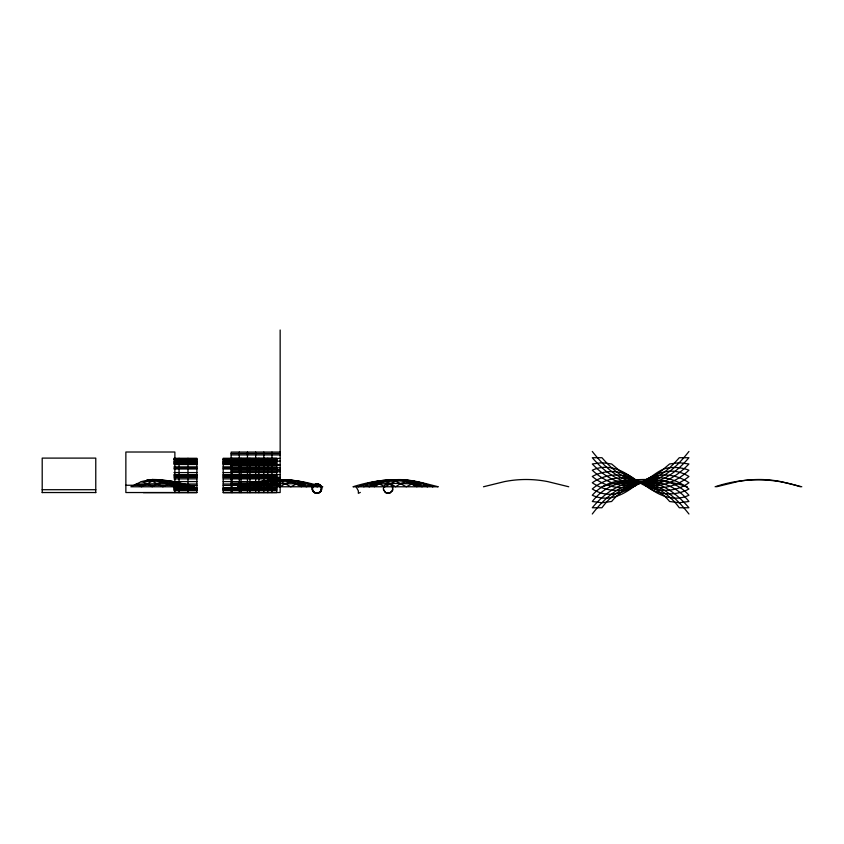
<?xml version="1.0" encoding="UTF-8"?>
<svg xmlns="http://www.w3.org/2000/svg" width="844" height="844" viewBox="0 0 844 844"><rect width="100%" height="100%" fill="white"/><g stroke="black" fill="none" stroke-linecap="round" stroke-linejoin="round"><path stroke-width="1.27" d="M321.469 486.766L321.237 490.86L317.956 493.329L313.957 492.421L312.058 488.792L313.599 484.983L317.492 483.707L320.994 485.849L321.627 489.9L318.948 493.001L314.844 492.959L312.217 489.815L312.924 485.775L316.458 483.696L320.33 485.047L321.796 488.876L319.834 492.474L315.825 493.307L312.586 490.786L312.428 486.682L315.434 483.907L319.507 484.403L321.754 487.832L320.604 491.767L316.848 493.434L313.156 491.651M392.682 486.766L392.439 490.86L389.168 493.329L385.17 492.421L383.271 488.792L384.811 484.983L388.704 483.707L392.207 485.849L392.829 489.9L390.15 493.001L386.056 492.959L383.429 489.815M592.288 513.996C604.948 497.306 623.041 481.143 645.449 482.42C663.911 479.677 677.89 465.487 688.936 451.466M645.449 484.92C660.135 491.102 677.036 486.281 688.936 476.48C652.528 454.04 628.696 511.422 592.288 488.982C606.92 476.132 629.012 474.201 645.449 484.92C657.465 495.069 673.28 502.539 688.936 495.238C667.794 471.416 630.394 478.643 611.615 501.494L601.951 502.739L592.288 501.494C616.046 471.247 658.267 478.569 679.272 507.75L688.936 507.75C677.89 494.953 663.236 482.599 645.449 482.42M253.211 483.412L248.178 486.766C271.684 475.204 298.618 479.571 322.777 486.766L237.523 486.766C263.254 478.843 292.341 476.185 317.449 486.766C293.786 477.398 266.514 477.398 242.85 486.766C263.993 478.179 290.568 479.592 312.122 486.766L307.089 483.412C281.854 484.435 256.47 482.631 231.14 483.306M258.834 486.766L269.32 481.618L274.785 483.412L280.155 486.766L285.515 483.412L290.98 481.618L296.434 481.133L306.794 486.766L296.255 484.097L290.811 486.766L280.155 481.133L274.711 480.036L258.58 483.412L253.506 486.766C264.172 483.517 275.155 483.812 285.588 480.036L290.98 481.618L301.466 486.766M274.785 483.412L269.489 486.766L264.045 484.097L258.58 483.412M645.449 484.298C661.274 488.665 677.521 480.953 688.936 470.224C681.277 467.249 672.752 466.605 664.777 468.663C654.427 472.45 647 482.177 635.775 484.92C623.758 495.069 607.944 502.539 592.288 495.238C613.43 471.416 650.829 478.643 669.609 501.494L679.272 502.739L688.936 501.494C665.178 471.247 622.956 478.569 601.951 507.75L592.288 507.75C605.043 492.2 624.317 478.748 645.449 483.042C663.911 485.785 677.89 499.975 688.936 513.996M374.303 486.766C393.557 473.547 417.674 481.671 438.247 486.766L352.992 486.766C378.798 478.643 407.462 476.29 432.919 486.766C409.646 477.335 381.593 477.335 358.32 486.766C380.296 477.293 405.342 479.487 427.591 486.766L422.559 483.412C404.74 484.931 386.33 480.785 368.976 486.766L379.336 481.133L395.625 481.133L401.058 480.036L406.449 481.618L416.936 486.766M645.449 479.919C659.027 472.271 676.308 473.917 688.936 482.736C672.995 494.478 650.861 491.83 635.775 479.919C623.727 470.024 605.823 469 592.288 476.48C604.188 486.281 621.089 491.102 635.775 484.92M635.775 485.543C622.197 493.191 604.916 491.546 592.288 482.736C604.916 473.917 622.197 472.271 635.775 479.919M645.449 481.164L655.113 476.164L669.609 463.968L679.272 462.723L688.936 463.968C677.785 475.678 662.34 485.901 645.449 483.675M360.335 492.421L358.341 493.329L358.341 490.86L356.105 486.766M645.449 480.542C660.135 474.36 677.036 479.192 688.936 488.982C675.4 496.462 657.497 495.439 645.449 485.543M645.449 481.797C659.153 478.063 670.136 468.209 679.272 457.722L688.936 457.722C677.89 470.509 663.236 482.873 645.449 483.042M483.485 486.766L504.459 481.618A111.967 111.967 0 0 1 547.767 481.618L568.74 486.766M602.11 486.766C629.751 477.482 659.723 477.482 687.364 486.766M715.1 486.766C742.731 477.482 772.703 477.482 800.344 486.766M716.545 486.766L737.519 481.618A111.967 111.967 0 0 1 780.837 481.618L801.8 486.766M635.775 484.298C619.95 488.665 603.703 480.953 592.288 470.224C607.944 462.923 623.758 470.393 635.775 480.542M152.205 479.508L141.37 481.618L130.894 486.766L194.827 486.766C180.88 483.032 166.743 479.434 152.205 479.508L173.864 481.618L189.499 486.766C176.407 480.816 161.098 479.582 146.761 480.036L173.769 483.412L184.171 486.766L179.139 483.412L136.095 484.097L141.549 486.766L152.205 481.133L157.649 480.036L163.029 481.618L173.516 486.766M635.775 483.675C618.884 485.901 603.439 475.678 592.288 463.968L601.951 462.723L611.615 463.968L626.111 476.164L635.775 481.164M280.155 452.078L231.14 452.078L231.14 492.537M231.14 453.513L280.155 453.513M231.14 454.927L280.155 454.927M173.959 458.281L196.916 458.281L196.916 492.611L143.343 492.611M231.14 458.429L280.155 458.429M173.959 458.936L196.916 458.936M223.175 458.936L276.737 458.936M173.959 459.368L196.916 459.368M223.175 459.368L276.737 459.368M173.959 459.758L196.916 459.758M223.175 459.758L276.737 459.758M173.959 461.024L196.916 461.024M223.175 461.024L276.737 461.024M231.14 461.172L280.155 461.172M173.959 461.299L196.916 461.299M223.175 461.299L276.737 461.299M173.959 462.449L196.916 462.449M223.175 462.449L276.737 462.449M173.959 463.008L196.916 463.008M223.175 463.008L276.737 463.008M173.959 463.493L196.916 463.493M223.175 463.493L276.737 463.493M173.959 464.485L196.916 464.485M223.175 464.485L280.155 464.59M231.14 465.023L280.155 465.023M231.14 465.297L280.155 465.297M173.959 466.89L196.916 466.89M223.175 466.89L276.737 466.89M231.14 467.798L280.155 467.798M173.959 468.051L196.916 468.051M223.175 468.051L276.737 468.051M173.959 468.99L196.916 468.99M223.175 468.99L276.737 468.99M231.14 469.675L280.155 469.675M231.14 469.992L280.155 469.992M231.14 471.712L280.155 471.712M173.959 472.577L196.916 472.577M223.175 472.577L276.737 472.577M231.14 474.634L280.155 474.634M173.959 474.761L196.916 474.761M223.175 474.761L276.737 474.761M173.959 475.214L196.916 475.214M223.175 475.214L276.737 475.214M173.959 476.354L196.916 476.354M223.175 476.354L276.737 476.354M173.959 477.44L196.916 477.44M223.175 477.44L280.155 477.303M173.959 478.875L196.916 478.875M223.175 478.875L276.737 478.875M173.959 481.576L196.916 481.576M223.175 481.576L276.737 481.576M231.14 483.559L280.155 483.559M231.14 483.928L280.155 483.928M173.959 484.013L196.916 484.013M223.175 484.013L276.737 484.013M125.861 485.258L174.877 485.258M231.14 485.258L280.155 485.258M173.959 485.437L196.916 485.437M223.175 485.437L276.737 485.437M173.959 487.769L196.916 487.769M223.175 487.769L276.737 487.769M173.959 488.412L196.916 488.412M223.175 488.412L276.737 488.412M173.959 489.14L196.916 489.14M223.175 489.14L276.737 489.14M42.2 489.71L95.773 489.71M173.959 489.71L196.916 489.71M223.175 489.71L276.737 489.71M173.959 490.586L196.916 490.586M223.175 490.586L276.737 490.586M42.2 492.537L95.773 492.537M196.916 492.537L125.861 492.537L125.861 452.015L174.877 452.015L174.877 492.537M223.175 492.611L276.737 492.611L276.737 458.281L223.175 458.281L223.175 492.611L280.155 492.537L280.155 330.004M635.775 483.042C617.987 482.873 603.333 470.509 592.288 457.722L601.951 457.722C611.088 468.209 622.07 478.063 635.775 481.797M635.775 482.42C617.312 479.677 603.333 465.487 592.288 451.466M271.979 452.078L271.979 492.537M267.812 458.281L267.812 492.611M263.813 452.078L263.813 492.537M258.886 458.281L258.886 492.611M255.648 452.078L255.648 492.537M249.951 458.281L249.951 492.611M247.471 452.078L247.471 492.537M241.025 458.281L241.025 492.611M239.306 452.078L239.306 492.537M232.1 458.281L232.1 492.611M187.99 458.281L187.99 492.611M179.055 458.281L179.055 492.611M95.773 492.653L95.773 458.102L42.2 458.102L42.2 492.653M623.083 481.618A111.967 111.967 0 0 1 666.391 481.618M368.68 483.412L363.648 486.766L374.05 483.412L384.79 481.618L390.255 483.412L395.625 486.766L400.984 483.412L406.449 481.618L411.904 481.133L422.264 486.766L411.724 484.097L406.281 486.766L395.625 481.133L384.959 486.766L379.515 484.097L368.68 483.412M157.575 483.412L152.205 486.766L146.835 483.412L141.37 481.618L152.205 481.133L162.86 486.766L168.315 484.097L178.844 486.766L168.483 481.133L163.029 481.618L157.575 483.412M280.155 478.326L231.14 478.326L280.155 478.348"/></g></svg>
